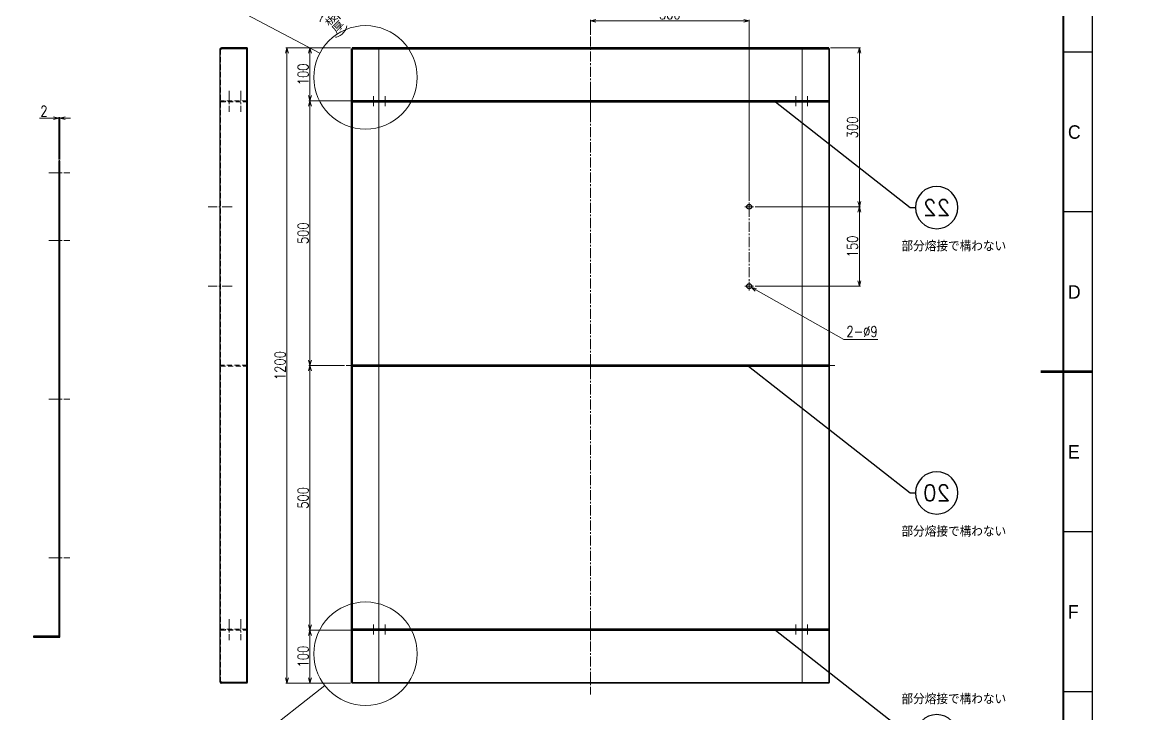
# Model space of a CAD drawing. Header units: millimetres. Extents: x 0 to 51411, y 0 to 16902.
# Drawn here: x 29694 to 31816, y 1188 to 2493 of the extents above; entities that cross this region are included whole.
import ezdxf
from ezdxf import colors
from ezdxf.entities.mleader import LeaderData, LeaderLine
from ezdxf.enums import TextEntityAlignment as Align
from ezdxf.math import Vec2, Vec3

# ---------------------------------------------------------------- set-up
doc = ezdxf.new("R2010")
doc.units = ezdxf.units.MM
doc.linetypes.add('CENTER2', pattern=[28.575, 19.05, -3.175, 3.175, -3.175])
doc.linetypes.add('HIDDEN2', pattern=[4.7625, 3.175, -1.5875])
for name, color, linetype, lineweight in [('01_外形線', 7, 'Continuous', 25), ('02_細線', 5, 'Continuous', 13), ('03_かくれ線', 6, 'HIDDEN2', 13), ('04_中心線', 1, 'CENTER2', 9), ('06_文字', 7, 'Continuous', 13), ('07_寸法線', 3, 'Continuous', 9), ('99_図枠', 7, 'Continuous', 40)]:
    doc.layers.add(name, color=color, linetype=linetype, lineweight=lineweight)
doc.layers.add('10_補助線', color=8, linetype='Continuous', lineweight=13, plot=False)
doc.styles.add('KSS_TXT', font='txt.shx', dxfattribs={"bigfont": 'extfont2.shx'})
doc.styles.get("Standard").update_dxf_attribs({"font": 'arial.ttf'})
doc.styles.add('寸法用', font='simplex.shx', dxfattribs={"width": 0.8, "bigfont": '@extfont2.shx'})
doc.styles.add('表題用', font='MS PGothic.ttf')
doc.dimstyles.new('機械製図用', dxfattribs={"dimtxt": 3.5, "dimasz": 3.5, "dimexe": 2, "dimexo": 0, "dimgap": 1.2, "dimtad": 1, "dimdsep": 46, "dimtxsty": '寸法用', "dimblk": 'OPEN30', "dimcen": 0, "dimclrd": 256, "dimclre": 256, "dimclrt": 7, "dimazin": 2, "dimtm": 1e-09, "dimtfac": 0.75, "dimtmove": 0, "dimatfit": 3, "dimldrblk": 'OPEN30', "dimfxl": 1, "dimlwd": -1, "dimlwe": -1, "dimarcsym": 0})
doc.dimstyles.new('機械製図用$3', dxfattribs={"dimtxt": 3.5, "dimasz": 3.5, "dimexe": 2, "dimexo": 0, "dimgap": 1.2, "dimtad": 1, "dimtih": 1, "dimtoh": 1, "dimdsep": 46, "dimtxsty": '寸法用', "dimblk": 'OPEN30', "dimcen": 0, "dimsd1": 1, "dimclrd": 256, "dimclre": 256, "dimclrt": 7, "dimazin": 2, "dimtm": 1e-09, "dimtfac": 0.75, "dimtofl": 0, "dimtmove": 0, "dimatfit": 3, "dimldrblk": 'OPEN30', "dimfxl": 1, "dimlwd": -1, "dimlwe": -1, "dimarcsym": 0})

# ---------------------------------------------------------------- blocks, each defined once
blk = doc.blocks.new('_Open30')
at = {"color": 0, "linetype": 'ByBlock', "lineweight": -2}
for p, q in [((-1, 0.27), (0, 0)), ((0, 0), (-1, -0.27)), ((0, 0), (-1, 0))]:
    blk.add_line(p, q, dxfattribs=at)
blk = doc.blocks.new('*D445')
at = {"layer": '07_寸法線', "transparency": 16777216}
for p, q in [((29762.5, 2234.8), (29762.5, 2314.7)), ((29764.5, 2234.8), (29764.5, 2314.7)), ((29752.5, 2312.7), (29725.8, 2312.7)), ((29764.5, 2312.7), (29762.5, 2312.7)), ((29774.5, 2312.7), (29784.5, 2312.7))]:
    blk.add_line(p, q, dxfattribs=at)
at = {"layer": 'Defpoints', "color": 0, "transparency": 16777216}
for p in [(29762.5, 2312.7), (29762.5, 2231.8), (29764.5, 2231.8)]:
    blk.add_point(p, dxfattribs=at)
at = {"layer": '07_寸法線', "transparency": 16777216, "xscale": 10, "yscale": 10, "zscale": 10}
blk.add_blockref('_Open30', (29762.5, 2312.7), dxfattribs=at)
at = {"layer": '07_寸法線', "transparency": 16777216, "xscale": 10, "yscale": 10, "zscale": 10, "rotation": 180}
blk.add_blockref('_Open30', (29764.5, 2312.7), dxfattribs=at)
at = {"layer": '07_寸法線', "color": 7, "transparency": 16777216, "insert": (29734.2, 2325.7), "char_height": 20, "attachment_point": 5, "style": '寸法用'}
blk.add_mtext('2', dxfattribs=at)
blk = doc.blocks.new('*D1267')
at = {"layer": '07_寸法線', "transparency": 16777216}
for p, q in [((31220.6, 2445.3), (31277.4, 2445.3)), ((31275.4, 2155.3), (31275.4, 2435.3)), ((31078.1, 2145.3), (31277.4, 2145.3))]:
    blk.add_line(p, q, dxfattribs=at)
at = {"layer": 'Defpoints', "color": 0, "transparency": 16777216}
for p in [(31217.6, 2445.3), (31275.4, 2445.3), (31075.1, 2145.3)]:
    blk.add_point(p, dxfattribs=at)
at = {"layer": '07_寸法線', "transparency": 16777216, "xscale": 10, "yscale": 10, "zscale": 10}
for p, rotation in [((31275.4, 2445.3), 90), ((31275.4, 2145.3), 270)]:
    blk.add_blockref('_Open30', p, dxfattribs=dict(at, rotation=rotation))
at = {"layer": '07_寸法線', "color": 7, "transparency": 16777216, "insert": (31262.4, 2295.3), "char_height": 20, "attachment_point": 5, "rotation": 90, "style": '寸法用'}
blk.add_mtext('300', dxfattribs=at)
blk = doc.blocks.new('*D1268')
at = {"layer": '07_寸法線', "transparency": 16777216}
for p, q in [((31078.1, 2145.3), (31277.4, 2145.3)), ((31275.4, 2005.3), (31275.4, 2135.3)), ((31078.1, 1995.3), (31277.4, 1995.3))]:
    blk.add_line(p, q, dxfattribs=at)
at = {"layer": 'Defpoints', "color": 0, "transparency": 16777216}
for p in [(31075.1, 2145.3), (31275.4, 2145.3), (31075.1, 1995.3)]:
    blk.add_point(p, dxfattribs=at)
at = {"layer": '07_寸法線', "transparency": 16777216, "xscale": 10, "yscale": 10, "zscale": 10}
for p, rotation in [((31275.4, 2145.3), 90), ((31275.4, 1995.3), 270)]:
    blk.add_blockref('_Open30', p, dxfattribs=dict(at, rotation=rotation))
at = {"layer": '07_寸法線', "color": 7, "transparency": 16777216, "insert": (31262.4, 2070.3), "char_height": 20, "attachment_point": 5, "rotation": 90, "style": '寸法用'}
blk.add_mtext('150', dxfattribs=at)
blk = doc.blocks.new('*D1263')
at = {"layer": '07_寸法線', "transparency": 16777216}
for p, q in [((30272.7, 2522.2), (30265.6, 2529.3)), ((30308.4, 2543.7), (30278.4, 2513.7)), ((30309.4, 2542.7), (30279.4, 2512.7)), ((30280.8, 2514.1), (30279.8, 2515.2)), ((30287.9, 2507), (30295, 2500))]:
    blk.add_line(p, q, dxfattribs=at)
at = {"layer": 'Defpoints', "color": 0, "transparency": 16777216}
for p in [(30315.4, 2550.8), (30316.5, 2549.8), (30279.8, 2515.2)]:
    blk.add_point(p, dxfattribs=at)
at = {"layer": '07_寸法線', "transparency": 16777216, "xscale": 10, "yscale": 10, "zscale": 10}
for p, rotation in [((30279.8, 2515.2), 314.9989465278178), ((30280.8, 2514.1), 134.9989465278178)]:
    blk.add_blockref('_Open30', p, dxfattribs=dict(at, rotation=rotation))
at = {"layer": '07_寸法線', "color": 7, "transparency": 16777216, "insert": (30267.9, 2501.5), "char_height": 20, "attachment_point": 5, "rotation": 314.9989, "style": '寸法用'}
blk.add_mtext('1.5(板厚)', dxfattribs=at)
blk = doc.blocks.new('*U1254')
at = {"layer": '04_中心線', "color": 0, "linetype": 'CENTER2', "transparency": 16777216}
for p, q in [((-8, 0), (-0.9, 0)), ((0, 0.9), (0, 8)), ((0.9, 0), (8, 0)), ((0, -8), (0, -0.9))]:
    blk.add_line(p, q, dxfattribs=at)
at = {"layer": '04_中心線', "color": 0, "linetype": 'Continuous', "transparency": 16777216}
for p, q in [((-0.45, 0), (0.45, 0)), ((0, -0.45), (0, 0.45))]:
    blk.add_line(p, q, dxfattribs=at)
blk = doc.blocks.new('*U1255')
at = {"layer": '04_中心線', "color": 0, "linetype": 'CENTER2', "transparency": 16777216}
for p, q in [((-8, 0), (-0.9, 0)), ((0, 0.9), (0, 8)), ((0.9, 0), (8, 0)), ((0, -8), (0, -0.9))]:
    blk.add_line(p, q, dxfattribs=at)
at = {"layer": '04_中心線', "color": 0, "linetype": 'Continuous', "transparency": 16777216}
for p, q in [((-0.45, 0), (0.45, 0)), ((0, -0.45), (0, 0.45))]:
    blk.add_line(p, q, dxfattribs=at)
blk = doc.blocks.new('*D1269')
at = {"layer": '07_寸法線', "transparency": 16777216}
for p, q in [((30234.1, 2445.3), (30191.5, 2445.3)), ((30193.5, 1255.3), (30193.5, 2435.3)), ((30234.1, 1245.3), (30191.5, 1245.3))]:
    blk.add_line(p, q, dxfattribs=at)
at = {"layer": 'Defpoints', "color": 0, "transparency": 16777216}
for p in [(30193.5, 2445.3), (30237.1, 2445.3), (30237.1, 1245.3)]:
    blk.add_point(p, dxfattribs=at)
at = {"layer": '07_寸法線', "transparency": 16777216, "xscale": 10, "yscale": 10, "zscale": 10}
for p, rotation in [((30193.5, 2445.3), 90), ((30193.5, 1245.3), 270)]:
    blk.add_blockref('_Open30', p, dxfattribs=dict(at, rotation=rotation))
at = {"layer": '07_寸法線', "color": 7, "transparency": 16777216, "insert": (30180.5, 1845.3), "char_height": 20, "attachment_point": 5, "rotation": 90, "style": '寸法用'}
blk.add_mtext('1200', dxfattribs=at)
blk = doc.blocks.new('*D1270')
at = {"layer": '07_寸法線', "transparency": 16777216}
for p, q in [((30313.5, 2445.3), (30235.1, 2445.3)), ((30237.1, 2355.3), (30237.1, 2435.3)), ((30313.4, 2345.3), (30235.1, 2345.3))]:
    blk.add_line(p, q, dxfattribs=at)
at = {"layer": 'Defpoints', "color": 0, "transparency": 16777216}
for p in [(30237.1, 2445.3), (30316.5, 2445.3), (30316.4, 2345.3)]:
    blk.add_point(p, dxfattribs=at)
at = {"layer": '07_寸法線', "transparency": 16777216, "xscale": 10, "yscale": 10, "zscale": 10}
for p, rotation in [((30237.1, 2445.3), 90), ((30237.1, 2345.3), 270)]:
    blk.add_blockref('_Open30', p, dxfattribs=dict(at, rotation=rotation))
at = {"layer": '07_寸法線', "color": 7, "transparency": 16777216, "insert": (30224.1, 2395.3), "char_height": 20, "attachment_point": 5, "rotation": 90, "style": '寸法用'}
blk.add_mtext('100', dxfattribs=at)
blk = doc.blocks.new('*D1271')
at = {"layer": '07_寸法線', "transparency": 16777216}
for p, q in [((30313.4, 2345.3), (30235.1, 2345.3)), ((30237.1, 1855.3), (30237.1, 2335.3)), ((30302.4, 1845.3), (30235.1, 1845.3))]:
    blk.add_line(p, q, dxfattribs=at)
at = {"layer": 'Defpoints', "color": 0, "transparency": 16777216}
for p in [(30237.1, 2345.3), (30316.4, 2345.3), (30305.4, 1845.3)]:
    blk.add_point(p, dxfattribs=at)
at = {"layer": '07_寸法線', "transparency": 16777216, "xscale": 10, "yscale": 10, "zscale": 10}
for p, rotation in [((30237.1, 2345.3), 90), ((30237.1, 1845.3), 270)]:
    blk.add_blockref('_Open30', p, dxfattribs=dict(at, rotation=rotation))
at = {"layer": '07_寸法線', "color": 7, "transparency": 16777216, "insert": (30224.1, 2095.3), "char_height": 20, "attachment_point": 5, "rotation": 90, "style": '寸法用'}
blk.add_mtext('500', dxfattribs=at)
blk = doc.blocks.new('*D1272')
at = {"layer": '07_寸法線', "transparency": 16777216}
for p, q in [((30302.4, 1845.3), (30235.1, 1845.3)), ((30237.1, 1355.3), (30237.1, 1835.3)), ((30313.4, 1345.3), (30235.1, 1345.3))]:
    blk.add_line(p, q, dxfattribs=at)
at = {"layer": 'Defpoints', "color": 0, "transparency": 16777216}
for p in [(30237.1, 1845.3), (30305.4, 1845.3), (30316.4, 1345.3)]:
    blk.add_point(p, dxfattribs=at)
at = {"layer": '07_寸法線', "transparency": 16777216, "xscale": 10, "yscale": 10, "zscale": 10}
for p, rotation in [((30237.1, 1845.3), 90), ((30237.1, 1345.3), 270)]:
    blk.add_blockref('_Open30', p, dxfattribs=dict(at, rotation=rotation))
at = {"layer": '07_寸法線', "color": 7, "transparency": 16777216, "insert": (30224.1, 1595.3), "char_height": 20, "attachment_point": 5, "rotation": 90, "style": '寸法用'}
blk.add_mtext('500', dxfattribs=at)
blk = doc.blocks.new('*D1273')
at = {"layer": '07_寸法線', "transparency": 16777216}
for p, q in [((30313.4, 1345.3), (30235.1, 1345.3)), ((30237.1, 1255.3), (30237.1, 1335.3)), ((30313.5, 1245.3), (30235.1, 1245.3))]:
    blk.add_line(p, q, dxfattribs=at)
at = {"layer": 'Defpoints', "color": 0, "transparency": 16777216}
for p in [(30237.1, 1345.3), (30316.4, 1345.3), (30316.5, 1245.3)]:
    blk.add_point(p, dxfattribs=at)
at = {"layer": '07_寸法線', "transparency": 16777216, "xscale": 10, "yscale": 10, "zscale": 10}
for p, rotation in [((30237.1, 1345.3), 90), ((30237.1, 1245.3), 270)]:
    blk.add_blockref('_Open30', p, dxfattribs=dict(at, rotation=rotation))
at = {"layer": '07_寸法線', "color": 7, "transparency": 16777216, "insert": (30224.1, 1295.3), "char_height": 20, "attachment_point": 5, "rotation": 90, "style": '寸法用'}
blk.add_mtext('100', dxfattribs=at)
blk = doc.blocks.new('*D1274')
at = {"layer": '07_寸法線', "transparency": 16777216}
for p, q in [((30767.1, 2470.1), (30767.1, 2498.4)), ((30777.1, 2496.4), (31057.1, 2496.4)), ((31067.1, 2156.3), (31067.1, 2498.4))]:
    blk.add_line(p, q, dxfattribs=at)
at = {"layer": 'Defpoints', "color": 0, "transparency": 16777216}
for p in [(31067.1, 2496.4), (30767.1, 2467.1), (31067.1, 2153.3)]:
    blk.add_point(p, dxfattribs=at)
at = {"layer": '07_寸法線', "transparency": 16777216, "xscale": 10, "yscale": 10, "zscale": 10, "rotation": 180}
blk.add_blockref('_Open30', (30767.1, 2496.4), dxfattribs=at)
at = {"layer": '07_寸法線', "transparency": 16777216, "xscale": 10, "yscale": 10, "zscale": 10}
blk.add_blockref('_Open30', (31067.1, 2496.4), dxfattribs=at)
at = {"layer": '07_寸法線', "color": 7, "transparency": 16777216, "insert": (30917.1, 2509.4), "char_height": 20, "attachment_point": 5, "style": '寸法用'}
blk.add_mtext('300', dxfattribs=at)
blk = doc.blocks.new('*D1275')
at = {"layer": '07_寸法線', "transparency": 16777216}
for p, q in [((31245.7, 1894.5), (31079.7, 1988.2)), ((31310.2, 1894.5), (31245.7, 1894.5))]:
    blk.add_line(p, q, dxfattribs=at)
at = {"layer": 'Defpoints', "color": 0, "transparency": 16777216}
for p in [(31063.1, 1997.5), (31071, 1993.1)]:
    blk.add_point(p, dxfattribs=at)
at = {"layer": '07_寸法線', "transparency": 16777216, "xscale": 10, "yscale": 10, "zscale": 10, "rotation": 150.5650209583843}
blk.add_blockref('_Open30', (31071, 1993.1), dxfattribs=at)
at = {"layer": '07_寸法線', "color": 7, "transparency": 16777216, "insert": (31280.4, 1909.5), "char_height": 20, "attachment_point": 5, "style": '寸法用'}
blk.add_mtext('2-∅9', dxfattribs=at)
blk = doc.blocks.new('AM_BALLOON1')
at = {"transparency": 16777216}
blk.add_circle((0, 0), 5, dxfattribs=at)
blk.add_attdef('B_NUMBER', text='', height=3, dxfattribs=at).set_placement((0, 0), align=Align.MIDDLE_CENTER)
blk = doc.blocks.new('_OPEN')
at = {"color": 0, "linetype": 'ByBlock'}
for p, q in [((-1, 0.17), (0, 0)), ((0, 0), (-1, -0.17)), ((0, 0), (-1, 0))]:
    blk.add_line(p, q, dxfattribs=at)
blk = doc.blocks.new('_TagCircle')
at = {"color": 0, "linetype": 'ByBlock', "lineweight": -2, "transparency": 16777216}
blk.add_circle((0, 0), 4, dxfattribs=at)
at = {"color": 0, "transparency": 16777216, "style": '寸法用'}
blk.add_attdef('タグ番号', text='', height=3, dxfattribs=at).set_placement((0, -1.5), align=Align.CENTER)
blk = doc.blocks.new('_None')

msp = doc.modelspace()

# ---------------------------------------------------------------- linework, layer by layer
at = {"layer": '01_外形線'}
for p, q in [((30066.694, 2442.315), (30066.694, 1248.315)), ((30067.572, 2442.315), (30066.694, 2442.315)), ((30118.13, 2445.315), (30069.694, 2445.315)), ((30118.13, 2443.815), (30069.694, 2443.815)), ((30118.13, 2443.815), (30069.694, 2443.815)), ((30117.07, 2443.815), (30117.07, 1246.815)), ((30118.13, 2445.315), (30118.13, 2443.815)), ((30118.13, 2443.815), (30118.13, 1246.815)), ((30315.448, 1246.815), (30315.448, 2443.815)), ((30315.448, 2443.815), (30316.509, 2443.815)), ((30316.509, 2443.815), (30316.509, 2345.315)), ((31218.686, 2443.815), (31217.625, 2443.815)), ((31217.625, 2443.815), (31217.625, 2345.315)), ((31218.686, 1246.815), (31218.686, 2443.815)), ((30316.509, 2343.315), (30316.509, 1846.315)), ((31217.625, 2343.315), (31217.625, 1846.315)), ((30316.509, 1844.315), (30316.509, 1347.315)), ((31217.625, 1844.315), (31217.625, 1347.315)), ((30316.509, 1345.315), (30316.509, 1246.815)), ((31217.625, 1345.315), (31217.625, 1246.815)), ((30067.572, 1248.315), (30066.694, 1248.315)), ((30118.13, 1246.815), (30069.694, 1246.815)), ((30118.13, 1246.815), (30069.694, 1246.815)), ((30118.13, 1245.315), (30069.694, 1245.315)), ((30118.13, 1245.315), (30118.13, 1246.815)), ((30316.509, 1246.815), (30315.448, 1246.815)), ((31217.625, 1246.815), (31218.686, 1246.815))]:
    msp.add_line(p, q, dxfattribs=at)
for points in [[(30316.509, 2443.815), (31217.625, 2443.815), (31217.625, 2445.315), (30316.509, 2445.315)], [(30316.446, 2343.315), (31217.688, 2343.315), (31217.688, 2345.315), (30316.446, 2345.315)], [(29714.51, 1331.848), (29764.51, 1331.848), (29764.51, 2231.848), (29762.51, 2231.848), (29762.51, 1333.848), (29714.51, 1333.848)], [(30316.446, 1844.315), (31217.688, 1844.315), (31217.688, 1846.315), (30316.446, 1846.315)], [(30316.446, 1345.315), (31217.688, 1345.315), (31217.688, 1347.315), (30316.446, 1347.315)], [(30316.509, 1246.815), (31217.625, 1246.815), (31217.625, 1245.315), (30316.509, 1245.315)]]:
    msp.add_lwpolyline(points, close=True, dxfattribs=at)
for points in [[(30118.13, 2345.315), (30118.194, 2345.315), (30118.194, 2343.315), (30118.13, 2343.315)], [(30118.13, 1846.315), (30118.194, 1846.315), (30118.194, 1844.315), (30118.13, 1844.315)], [(30118.13, 1347.315), (30118.194, 1347.315), (30118.194, 1345.315), (30118.13, 1345.315)]]:
    msp.add_lwpolyline(points, dxfattribs=at)
for centre in [(31067.067, 2145.315), (31067.067, 1995.315)]:
    msp.add_circle(centre, 4.5, dxfattribs=at)
for centre, radius, start, end in [((30069.694, 2442.315), 3, 90, 180), ((30067.572, 2444.566), 2.25, 270.007949, 340.52083), ((30069.694, 2442.315), 1.5, 90, 180), ((30069.694, 1248.315), 3, 180, 270), ((30067.572, 1246.065), 2.25, 19.47917, 89.992051), ((30069.694, 1248.315), 1.5, 180, 270)]:
    msp.add_arc(centre, radius, start, end, dxfattribs=at)
at = {"layer": '02_細線'}
for p, q in [((30255.643, 2435.441), (29937.9, 2603.487)), ((30367.067, 2443.815), (30367.067, 1246.815)), ((31167.067, 2443.815), (31167.067, 1246.815)), ((30265.06, 1240.662), (30082.197, 1097.611))]:
    msp.add_line(p, q, dxfattribs=at)
for centre in [(30342.039, 2389.749), (30342.039, 1300.882)]:
    msp.add_circle(centre, 97.735, dxfattribs=at)
at = {"layer": '03_かくれ線'}
for p, q in [((30068.633, 2442.315), (30067.572, 2442.315)), ((30068.633, 1248.315), (30067.572, 1248.315))]:
    msp.add_line(p, q, dxfattribs=at)
at = {"layer": '03_かくれ線', "ltscale": 3}
for p, q in [((30068.194, 2442.315), (30068.194, 1248.315)), ((30071.729, 2345.315), (30071.729, 2343.315)), ((30077.194, 2345.315), (30077.194, 2343.315)), ((30091.194, 2345.315), (30091.194, 2343.315)), ((30099.194, 2345.315), (30099.194, 2343.315)), ((30113.194, 2345.315), (30113.194, 2343.315)), ((30316.509, 2345.315), (30316.509, 2343.315)), ((30350.067, 2345.315), (30350.067, 2343.315)), ((30364.067, 2345.315), (30364.067, 2343.315)), ((30372.067, 2345.315), (30372.067, 2343.315)), ((30386.067, 2345.315), (30386.067, 2343.315)), ((31148.067, 2345.315), (31148.067, 2343.315)), ((31162.067, 2345.315), (31162.067, 2343.315)), ((31170.067, 2345.315), (31170.067, 2343.315)), ((31184.067, 2345.315), (31184.067, 2343.315)), ((31217.625, 2345.315), (31217.625, 2343.315)), ((29762.51, 2216.347), (29764.51, 2216.347)), ((29762.51, 2202.347), (29764.51, 2202.347)), ((30068.194, 2149.815), (30066.694, 2149.815)), ((30068.194, 2140.815), (30066.694, 2140.815)), ((29762.51, 2088.848), (29764.51, 2088.848)), ((29762.51, 2074.848), (29764.51, 2074.848)), ((30068.194, 1999.815), (30066.694, 1999.815)), ((30068.194, 1990.815), (30066.694, 1990.815)), ((29762.51, 1931.848), (29764.51, 1931.848)), ((30071.729, 1846.315), (30071.729, 1844.315)), ((30316.509, 1846.315), (30316.509, 1844.315)), ((31217.625, 1846.315), (31217.625, 1844.315)), ((29762.51, 1788.848), (29764.51, 1788.848)), ((29762.51, 1774.848), (29764.51, 1774.848)), ((29762.51, 1631.848), (29764.51, 1631.848)), ((29762.51, 1488.848), (29764.51, 1488.848)), ((29762.51, 1474.848), (29764.51, 1474.848)), ((30071.729, 1347.315), (30071.729, 1345.315)), ((30077.194, 1347.315), (30077.194, 1345.315)), ((30091.194, 1347.315), (30091.194, 1345.315)), ((30099.194, 1347.315), (30099.194, 1345.315)), ((30113.194, 1347.315), (30113.194, 1345.315)), ((30316.509, 1347.315), (30316.509, 1345.315)), ((30350.067, 1347.315), (30350.067, 1345.315)), ((30364.067, 1347.315), (30364.067, 1345.315)), ((30372.067, 1347.315), (30372.067, 1345.315)), ((30386.067, 1347.315), (30386.067, 1345.315)), ((31148.067, 1347.315), (31148.067, 1345.315)), ((31162.067, 1347.315), (31162.067, 1345.315)), ((31170.067, 1347.315), (31170.067, 1345.315)), ((31184.067, 1347.315), (31184.067, 1345.315)), ((31217.625, 1347.315), (31217.625, 1345.315))]:
    msp.add_line(p, q, dxfattribs=at)
for points in [[(30068.194, 2345.315), (30068.194, 2343.315), (30118.194, 2343.315), (30118.194, 2345.315)], [(30068.194, 1846.315), (30068.194, 1844.315), (30118.194, 1844.315), (30118.194, 1846.315)], [(30068.194, 1347.315), (30068.194, 1345.315), (30118.194, 1345.315), (30118.194, 1347.315)]]:
    msp.add_lwpolyline(points, close=True, dxfattribs=at)
at = {"layer": '03_かくれ線'}
for centre, start, end in [((30067.687, 2444.109), 297.80244, 351.668781), ((30067.687, 1246.521), 8.331219, 62.19756)]:
    msp.add_arc(centre, 2.028, start, end, dxfattribs=at)
at = {"layer": '04_中心線'}
for p, q in [((30767.067, 2467.065), (30767.067, 1223.565)), ((30084.194, 2364.315), (30084.194, 2324.315)), ((30106.194, 2364.315), (30106.194, 2324.315)), ((30767.067, 2364.315), (30767.067, 2324.315)), ((30357.067, 2354.315), (30357.067, 2334.315)), ((30379.067, 2354.315), (30379.067, 2334.315)), ((31155.067, 2354.315), (31155.067, 2334.315)), ((31177.067, 2354.315), (31177.067, 2334.315)), ((29743.51, 2209.347), (29783.51, 2209.347)), ((30089.944, 2145.315), (30044.944, 2145.315)), ((31067.067, 2145.315), (31067.067, 1995.315)), ((29743.51, 2081.848), (29783.51, 2081.848)), ((30089.944, 1995.315), (30044.944, 1995.315)), ((30767.067, 1855.315), (30767.067, 1835.315)), ((30305.448, 1845.315), (31228.686, 1845.315)), ((29743.51, 1781.848), (29783.51, 1781.848)), ((29743.51, 1481.848), (29783.51, 1481.848)), ((30084.194, 1366.315), (30084.194, 1326.315)), ((30106.194, 1366.315), (30106.194, 1326.315)), ((30767.067, 1366.315), (30767.067, 1326.315)), ((30357.067, 1356.315), (30357.067, 1336.315)), ((30379.067, 1356.315), (30379.067, 1336.315)), ((31155.067, 1356.315), (31155.067, 1336.315)), ((31177.067, 1356.315), (31177.067, 1336.315))]:
    msp.add_line(p, q, dxfattribs=at)
at = {"layer": '10_補助線'}
for p, q in [((30067.444, 2442.315), (30067.444, 1248.315)), ((30069.694, 2445.315), (30069.694, 2443.815)), ((30118.13, 2444.565), (30069.694, 2444.565)), ((30315.979, 2443.815), (30315.979, 1246.815)), ((30316.509, 2444.565), (31217.625, 2444.565)), ((31218.156, 2443.815), (31218.156, 1246.815)), ((30068.194, 1248.315), (30066.694, 1248.315)), ((30069.694, 1245.315), (30069.694, 1246.815)), ((30118.13, 1246.065), (30069.694, 1246.065)), ((30316.509, 1246.065), (31217.625, 1246.065))]:
    msp.add_line(p, q, dxfattribs=at)
for centre, radius, start, end in [((30069.694, 2442.315), 2.25, 90, 180), ((30067.814, 2444.215), 1.921, 278.62934, 347.998374), ((30069.694, 1248.315), 2.25, 180, 270), ((30067.814, 1246.416), 1.921, 12.001626, 81.37066)]:
    msp.add_arc(centre, radius, start, end, dxfattribs=at)
at = {"layer": '99_図枠', "lineweight": 25}
for p, q in [((31716.096, 2437.499), (31660.939, 2437.499)), ((31716.096, 2135.384), (31660.939, 2135.384)), ((31716.096, 1531.152), (31660.939, 1531.152)), ((31716.096, 1229.036), (31660.939, 1229.036))]:
    msp.add_line(p, q, dxfattribs=at)
at = {"layer": '99_図枠', "lineweight": 53}
msp.add_line((31716.096, 1833.268), (31618.511, 1833.268), dxfattribs=at)
at = {"layer": '99_図枠'}
msp.add_lwpolyline([(28463.522, 679.962), (31660.939, 679.962), (31660.939, 2986.574), (28463.522, 2986.574)], close=True, dxfattribs=at)
at = {"layer": 'Defpoints'}
msp.add_lwpolyline([(28298.22, 625.051), (31716.096, 625.051), (31716.096, 3041.731), (28298.22, 3041.731)], close=True, dxfattribs=at)

# ---------------------------------------------------------------- block references
at = {"layer": '04_中心線', "linetype": 'CENTER2'}
for name, p in [('*U1254', (31067.067, 2145.315)), ('*U1255', (31067.067, 1995.315))]:
    msp.add_blockref(name, p, dxfattribs=at)

# ---------------------------------------------------------------- texts
at = {"layer": '06_文字', "color": 3, "style": 'KSS_TXT'}
for p in [(31354.83, 2060.977), (31354.83, 1521.971), (31354.83, 1205.46)]:
    msp.add_text('部分熔接で構わない', height=20, dxfattribs=at).set_placement(p)
at = {"layer": '99_図枠', "lineweight": 13, "style": '表題用'}
for s, p in [('C', (31669.425, 2286.442)), ('D', (31669.425, 1984.326)), ('E', (31669.425, 1682.21)), ('F', (31669.425, 1380.094))]:
    msp.add_text(s, height=25.457, dxfattribs=at).set_placement(p, align=Align.MIDDLE_LEFT)

# ---------------------------------------------------------------- dimensions: what is measured, and where the dimension line sits
at = {"layer": '07_寸法線'}
dim = msp.add_linear_dim(base=(30279.784, 2515.155), p1=(30316.509, 2549.757), p2=(30315.448, 2550.818), angle=134.998947, text='<>(板厚)', dimstyle='機械製図用', override={"dimtxt": 20, "dimasz": 10, "dimexo": 10, "dimgap": 5, "dimtmove": 2}, dxfattribs=at)
dim.commit()
dim.dimension.update_dxf_attribs({"geometry": '*D1263', "text_midpoint": (30267.927, 2501.525), "dimtype": 161})
for base, p1, p2, angle, picture, middle in [((31067.067, 2496.434), (30767.067, 2467.065), (31067.067, 2153.315), 180, '*D1274', (30917.067, 2509.434)), ((30193.486, 2445.315), (30237.119, 1245.315), (30237.119, 2445.315), 90, '*D1269', (30180.486, 1845.315)), ((30237.119, 2445.315), (30316.446, 2345.315), (30316.509, 2445.315), 90, '*D1270', (30224.119, 2395.315)), ((31275.366, 2445.315), (31075.067, 2145.315), (31217.625, 2445.315), 90, '*D1267', (31262.366, 2295.315)), ((29762.51, 2312.709), (29764.51, 2231.848), (29762.51, 2231.848), 180, '*D445', (29734.176, 2325.709)), ((30237.119, 2345.315), (30305.448, 1845.315), (30316.446, 2345.315), 90, '*D1271', (30224.119, 2095.315)), ((31275.366, 2145.315), (31075.067, 1995.315), (31075.067, 2145.315), 90, '*D1268', (31262.366, 2070.315)), ((30237.119, 1845.315), (30316.446, 1345.315), (30305.448, 1845.315), 90, '*D1272', (30224.119, 1595.315)), ((30237.119, 1345.315), (30316.509, 1245.315), (30316.446, 1345.315), 90, '*D1273', (30224.119, 1295.315))]:
    dim = msp.add_linear_dim(base=base, p1=p1, p2=p2, angle=angle, dimstyle='機械製図用', override={"dimtxt": 20, "dimasz": 10, "dimexo": 3, "dimgap": 3}, dxfattribs=at)
    dim.commit()
    dim.dimension.update_dxf_attribs({"geometry": picture, "text_midpoint": middle})
dim = msp.add_diameter_dim_2p(p1=(31063.148, 1997.527), p2=(31070.986, 1993.104), text='2-<>', dimstyle='機械製図用$3', override={"dimtxt": 20, "dimasz": 10, "dimgap": 5}, dxfattribs=at)
dim.commit()
dim.dimension.update_dxf_attribs({"geometry": '*D1275', "text_midpoint": (31280.437, 1894.504), "dimtype": 163})

# ---------------------------------------------------------------- leaders
ml = msp.add_multileader_block('Standard', dxfattribs=at)
ml.set_content('AM_BALLOON1', color=256, scale=7.08707045)
ml.set_attribute('B_NUMBER', '28', width=0)
ml.set_leader_properties(color=256, linetype='ByLayer', lineweight=-1)
ml.set_arrow_properties(name='OPEN')
ml.build(insert=Vec2(0, 0))
ml.multileader.update_dxf_attribs({"leader_type": 0, "has_dogleg": 0, "text_right_attachment_type": 6, "dogleg_length": 0, "arrow_head_size": 3.544, "scale": 2.5, "block_connection_type": 1})
ctx = ml.context
ctx.base_point, ctx.scale, ctx.char_height, ctx.arrow_head_size, ctx.landing_gap_size, ctx.plane_origin = Vec3(32779.868, 3275.518), 2.5, 7.087, 3.544, 3.544, Vec3(32779.868, 3275.518)
ctx.right_attachment, ctx.attachment_type = 6, 1
notes = []
notes.append((ctx, [(0, (0, 0, 0), (0, 0), (1, 0), 1, [])]))
ctx.block.insert = Vec3(32779.868, 3275.518)
ml = msp.add_multileader_block('Standard', dxfattribs=at)
ml.set_content('AM_BALLOON1', color=256, scale=7.08707045)
ml.set_attribute('B_NUMBER', '29', width=0)
ml.set_leader_properties(color=256, linetype='ByLayer', lineweight=-1)
ml.set_arrow_properties(name='OPEN')
ml.build(insert=Vec2(0, 0))
ml.multileader.update_dxf_attribs({"leader_type": 0, "has_dogleg": 0, "text_right_attachment_type": 6, "dogleg_length": 0, "arrow_head_size": 3.544, "scale": 2.5, "block_connection_type": 1})
ctx = ml.context
ctx.base_point, ctx.scale, ctx.char_height, ctx.arrow_head_size, ctx.landing_gap_size, ctx.plane_origin = Vec3(34667.768, 3275.518), 2.5, 7.087, 3.544, 3.544, Vec3(34667.768, 3275.518)
ctx.right_attachment, ctx.attachment_type = 6, 1
notes.append((ctx, [(0, (0, 0, 0), (0, 0), (1, 0), 1, [])]))
ctx.block.insert = Vec3(34667.768, 3275.518)
ml = msp.add_multileader_block('Standard', dxfattribs=at)
ml.set_content('AM_BALLOON1', color=256, scale=7.08707045)
ml.set_attribute('B_NUMBER', '27', width=0)
ml.set_leader_properties(color=256, linetype='ByLayer', lineweight=-1)
ml.set_arrow_properties(name='OPEN')
ml.build(insert=Vec2(0, 0))
ml.multileader.update_dxf_attribs({"leader_type": 0, "has_dogleg": 0, "text_right_attachment_type": 6, "dogleg_length": 0, "arrow_head_size": 3.544, "scale": 2.5, "block_connection_type": 1})
ctx = ml.context
ctx.base_point, ctx.scale, ctx.char_height, ctx.arrow_head_size, ctx.landing_gap_size, ctx.plane_origin = Vec3(30037.828, 2881.684), 2.5, 7.087, 3.544, 3.544, Vec3(30037.828, 2881.684)
ctx.right_attachment, ctx.attachment_type = 6, 1
notes.append((ctx, [(0, (0, 0, 0), (0, 0), (1, 0), 1, [])]))
ctx.block.insert = Vec3(30037.828, 2881.684)
ml = msp.add_multileader_block('Standard', dxfattribs=at)
ml.set_content('_TagCircle', color=256, scale=-10)
ml.set_attribute('タグ番号', '22', width=0)
ml.set_leader_properties()
ml.set_arrow_properties(name='NONE')
ml.build(insert=Vec2(0, 0))
ml.multileader.update_dxf_attribs({"dogleg_length": 1, "arrow_head_size": 35, "scale": 8})
ctx = ml.context
ctx.base_point, ctx.scale, ctx.char_height, ctx.arrow_head_size, ctx.landing_gap_size, ctx.plane_origin = Vec3(31381.414, 2143.82), 8, 40, 35, 20, Vec3(29383.01, 2641.784)
ctx.text_align_type = 2
notes.append((ctx, [(1, (1, 1, 0), (31371.414, 2143.82), (1, 0), 10, [(0, [(31116.713, 2343.315)], 0, [])])]))
ctx.block.insert, ctx.block.scale = Vec3(31421.414, 2143.82), Vec3(-10, 10, 10)
ml = msp.add_multileader_block('Standard', dxfattribs=at)
ml.set_content('AM_BALLOON1', color=256, scale=4.99969697)
ml.set_attribute('B_NUMBER', '30', width=0)
ml.set_leader_properties(color=256, linetype='ByLayer', lineweight=-1)
ml.set_arrow_properties(name='OPEN')
ml.build(insert=Vec2(0, 0))
ml.multileader.update_dxf_attribs({"leader_type": 0, "has_dogleg": 0, "text_right_attachment_type": 6, "dogleg_length": 0, "arrow_head_size": 2.5, "scale": 2.5, "block_connection_type": 1})
ctx = ml.context
ctx.base_point, ctx.scale, ctx.char_height, ctx.arrow_head_size, ctx.landing_gap_size, ctx.plane_origin = Vec3(36368.352, 1874.031), 2.5, 5, 2.5, 2.5, Vec3(36368.352, 1874.031)
ctx.right_attachment, ctx.attachment_type = 6, 1
notes.append((ctx, [(0, (0, 0, 0), (0, 0), (1, 0), 1, [])]))
ctx.block.insert = Vec3(36368.352, 1874.031)
ml = msp.add_multileader_block('Standard', dxfattribs=at)
ml.set_content('AM_BALLOON1', color=256, scale=4.99969697)
ml.set_attribute('B_NUMBER', '31', width=0)
ml.set_leader_properties(color=256, linetype='ByLayer', lineweight=-1)
ml.set_arrow_properties(name='OPEN')
ml.build(insert=Vec2(0, 0))
ml.multileader.update_dxf_attribs({"leader_type": 0, "has_dogleg": 0, "text_right_attachment_type": 6, "dogleg_length": 0, "arrow_head_size": 2.5, "scale": 2.5, "block_connection_type": 1})
ctx = ml.context
ctx.base_point, ctx.scale, ctx.char_height, ctx.arrow_head_size, ctx.landing_gap_size, ctx.plane_origin = Vec3(37494.708, 1874.031), 2.5, 5, 2.5, 2.5, Vec3(37494.708, 1874.031)
ctx.right_attachment, ctx.attachment_type = 6, 1
notes.append((ctx, [(0, (0, 0, 0), (0, 0), (1, 0), 1, [])]))
ctx.block.insert = Vec3(37494.708, 1874.031)
ml = msp.add_multileader_block('Standard', dxfattribs=at)
ml.set_content('_TagCircle', color=256, scale=-10)
ml.set_attribute('タグ番号', '20', width=0)
ml.set_leader_properties()
ml.set_arrow_properties(name='NONE')
ml.build(insert=Vec2(0, 0))
ml.multileader.update_dxf_attribs({"dogleg_length": 1, "arrow_head_size": 35, "scale": 8})
ctx = ml.context
ctx.base_point, ctx.scale, ctx.char_height, ctx.arrow_head_size, ctx.landing_gap_size, ctx.plane_origin = Vec3(31381.414, 1604.814), 8, 40, 35, 20, Vec3(29331.932, 2142.784)
ctx.text_align_type = 2
notes.append((ctx, [(1, (1, 1, 0), (31371.414, 1604.814), (1, 0), 10, [(0, [(31065.636, 1844.315)], 0, [])])]))
ctx.block.insert, ctx.block.scale = Vec3(31421.414, 1604.814), Vec3(-10, 10, 10)
ml = msp.add_multileader_block('Standard', dxfattribs=at)
ml.set_content('AM_BALLOON1', color=256, scale=3.49978788)
ml.set_attribute('B_NUMBER', '1', width=0)
ml.set_leader_properties(color=256, linetype='ByLayer', lineweight=-1)
ml.set_arrow_properties(name='OPEN')
ml.build(insert=Vec2(0, 0))
ml.multileader.update_dxf_attribs({"leader_type": 0, "has_dogleg": 0, "text_right_attachment_type": 6, "dogleg_length": 0, "arrow_head_size": 1.75, "scale": 2.5, "block_connection_type": 1})
ctx = ml.context
ctx.base_point, ctx.scale, ctx.char_height, ctx.arrow_head_size, ctx.landing_gap_size, ctx.plane_origin = Vec3(43910.767, 1565.525), 2.5, 3.5, 1.75, 1.75, Vec3(43910.767, 1565.525)
ctx.right_attachment, ctx.attachment_type = 6, 1
notes.append((ctx, [(0, (0, 0, 0), (0, 0), (1, 0), 1, [])]))
ctx.block.insert = Vec3(43910.767, 1565.525)
ml = msp.add_multileader_block('Standard', dxfattribs=at)
ml.set_content('AM_BALLOON1', color=256, scale=3.49978788)
ml.set_attribute('B_NUMBER', '2', width=0)
ml.set_leader_properties(color=256, linetype='ByLayer', lineweight=-1)
ml.set_arrow_properties(name='OPEN')
ml.build(insert=Vec2(0, 0))
ml.multileader.update_dxf_attribs({"leader_type": 0, "has_dogleg": 0, "text_right_attachment_type": 6, "dogleg_length": 0, "arrow_head_size": 1.75, "scale": 2.5, "block_connection_type": 1})
ctx = ml.context
ctx.base_point, ctx.scale, ctx.char_height, ctx.arrow_head_size, ctx.landing_gap_size, ctx.plane_origin = Vec3(44674.034, 1385.933), 2.5, 3.5, 1.75, 1.75, Vec3(44674.034, 1385.933)
ctx.right_attachment, ctx.attachment_type = 6, 1
notes.append((ctx, [(0, (0, 0, 0), (0, 0), (1, 0), 1, [])]))
ctx.block.insert = Vec3(44674.034, 1385.933)
ml = msp.add_multileader_block('Standard', dxfattribs=at)
ml.set_content('_TagCircle', color=256, scale=-10)
ml.set_attribute('タグ番号', '22', width=0)
ml.set_leader_properties()
ml.set_arrow_properties(name='NONE')
ml.build(insert=Vec2(0, 0))
ml.multileader.update_dxf_attribs({"dogleg_length": 1, "arrow_head_size": 35, "scale": 8})
ctx = ml.context
ctx.base_point, ctx.scale, ctx.char_height, ctx.arrow_head_size, ctx.landing_gap_size, ctx.plane_origin = Vec3(31381.414, 1145.82), 8, 40, 35, 20, Vec3(29383.01, 1643.784)
ctx.text_align_type = 2
notes.append((ctx, [(1, (1, 1, 0), (31371.414, 1145.82), (1, 0), 10, [(0, [(31116.713, 1345.315)], 0, [])])]))
ctx.block.insert, ctx.block.scale = Vec3(31421.414, 1145.82), Vec3(-10, 10, 10)
for ctx, leaders in notes:
    for number, flags, end, landing, length, lines in leaders:
        leader = LeaderData()
        leader.index, (leader.has_last_leader_line, leader.has_dogleg_vector, leader.attachment_direction) = number, flags
        leader.last_leader_point, leader.dogleg_vector, leader.dogleg_length = Vec3(end), Vec3(landing), length
        for number, points, colour, breaks in lines:
            line = LeaderLine()
            line.index, line.vertices, line.color, line.breaks = number, Vec3.list(points), colors.encode_raw_color(colour), breaks
            leader.lines.append(line)
        ctx.leaders.append(leader)

doc.saveas('drawing.dxf')
